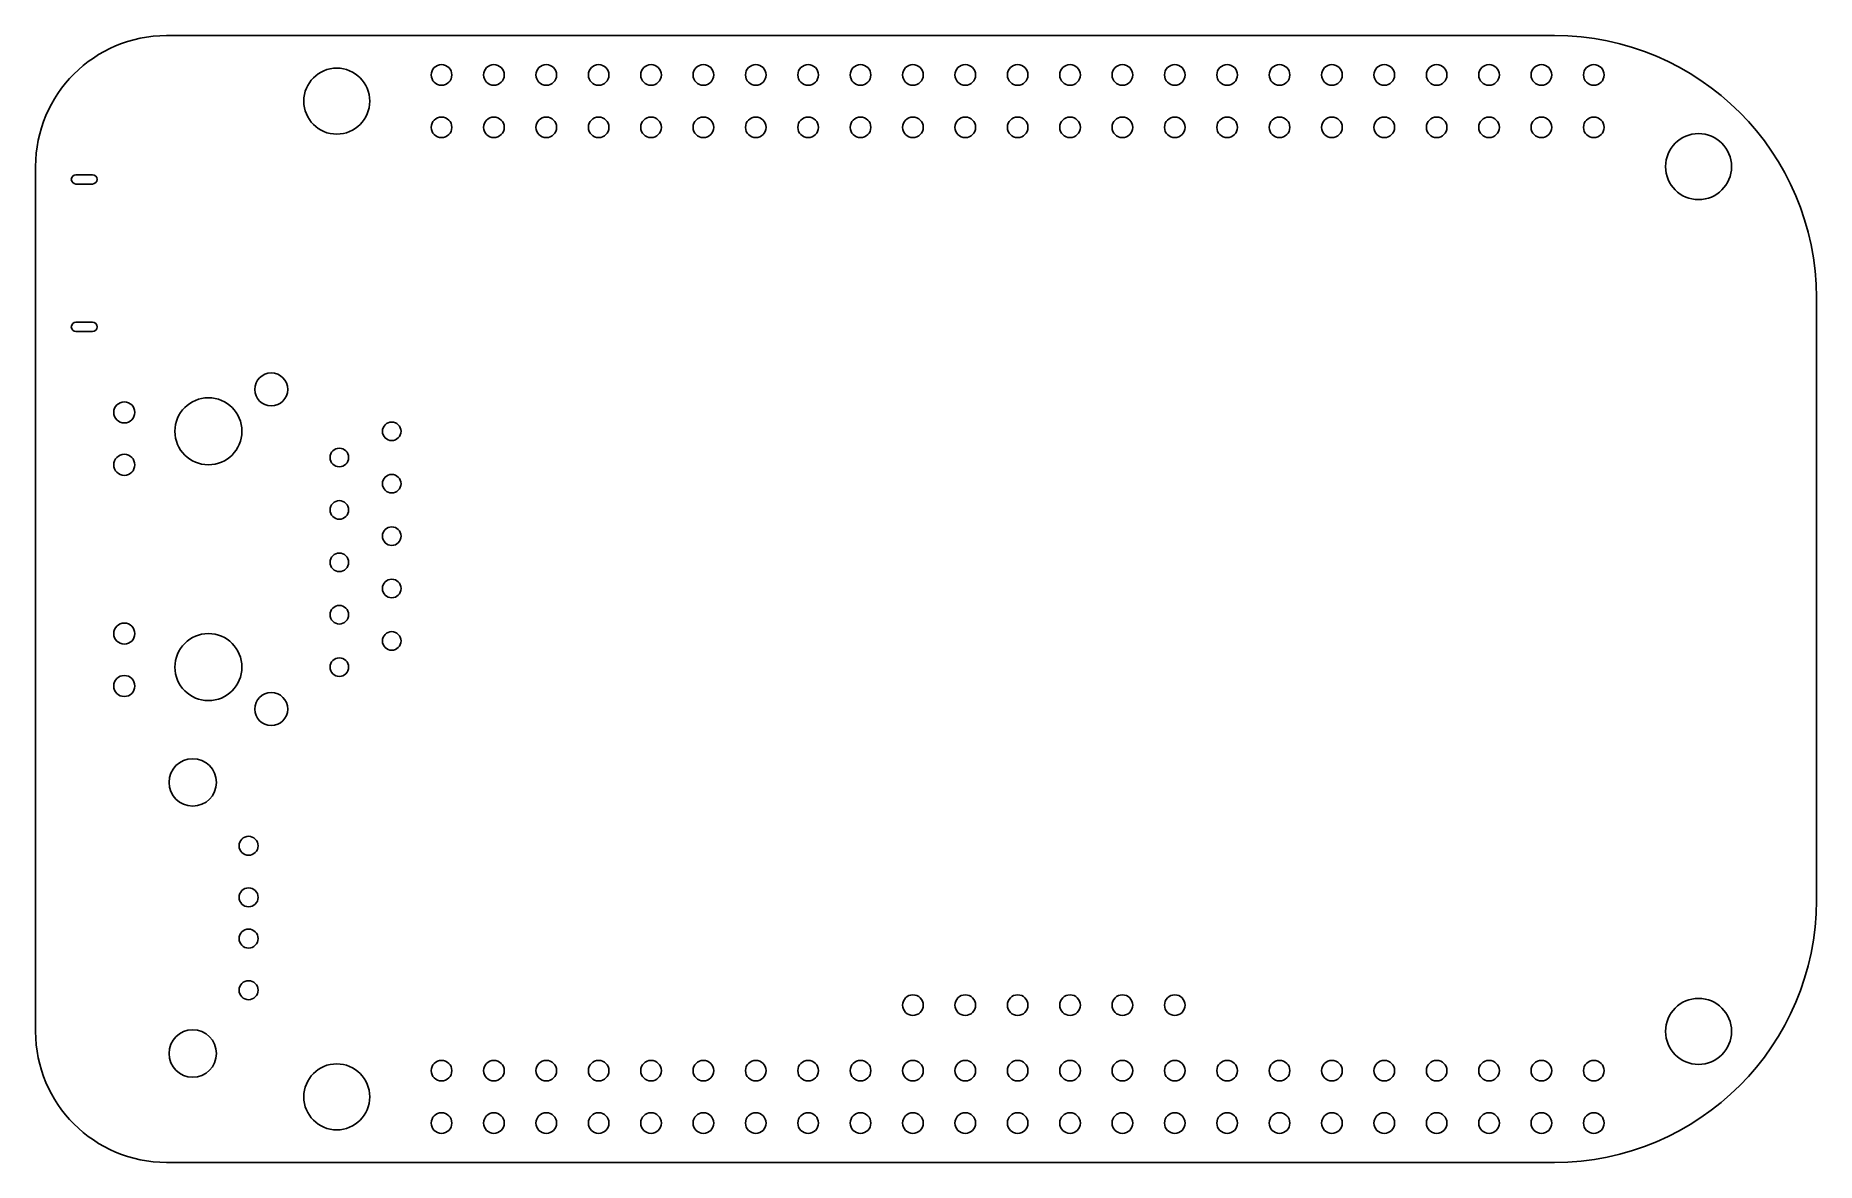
# Model space of a CAD drawing. Extents: x 0 to 86.4, y 0 to 54.6.
import ezdxf

# ---------------------------------------------------------------- set-up
doc = ezdxf.new("R2010")
doc.units = 0
doc.layers.add('Part__Feature101001', color=7, linetype='CONTINUOUS')

msp = doc.modelspace()

# ---------------------------------------------------------------- linework, layer by layer
at = {"layer": 'Part__Feature101001'}
for p, q in [((73.66, 54.61, 1.6), (6.35, 54.61, 1.6)), ((0, 48.26, 1.6), (0, 6.35, 1.6)), ((2.756, 47.869, 1.6), (1.956, 47.869, 1.6)), ((1.956, 47.419, 1.6), (2.756, 47.419, 1.6)), ((86.36, 12.7, 1.6), (86.36, 41.91, 1.6)), ((2.756, 40.719, 1.6), (1.956, 40.719, 1.6)), ((1.956, 40.269, 1.6), (2.756, 40.269, 1.6)), ((6.35, 0, 1.6), (73.66, 0, 1.6))]:
    msp.add_line(p, q, dxfattribs=at)
for centre, radius in [((14.605, 51.435), 1.6), ((19.685, 52.705), 0.5), ((22.225, 52.705), 0.5), ((24.765, 52.705), 0.5), ((27.305, 52.705), 0.5), ((29.845, 52.705), 0.5), ((32.385, 52.705), 0.5), ((34.925, 52.705), 0.5), ((37.465, 52.705), 0.5), ((40.005, 52.705), 0.5), ((42.545, 52.705), 0.5), ((45.085, 52.705), 0.5), ((47.625, 52.705), 0.5), ((50.165, 52.705), 0.5), ((52.705, 52.705), 0.5), ((55.245, 52.705), 0.5), ((57.785, 52.705), 0.5), ((60.325, 52.705), 0.5), ((62.865, 52.705), 0.5), ((65.405, 52.705), 0.5), ((67.945, 52.705), 0.5), ((70.485, 52.705), 0.5), ((73.025, 52.705), 0.5), ((75.565, 52.705), 0.5), ((19.685, 50.165), 0.5), ((22.225, 50.165), 0.5), ((24.765, 50.165), 0.5), ((27.305, 50.165), 0.5), ((29.845, 50.165), 0.5), ((32.385, 50.165), 0.5), ((34.925, 50.165), 0.5), ((37.465, 50.165), 0.5), ((40.005, 50.165), 0.5), ((42.545, 50.165), 0.5), ((45.085, 50.165), 0.5), ((47.625, 50.165), 0.5), ((50.165, 50.165), 0.5), ((52.705, 50.165), 0.5), ((55.245, 50.165), 0.5), ((57.785, 50.165), 0.5), ((60.325, 50.165), 0.5), ((62.865, 50.165), 0.5), ((65.405, 50.165), 0.5), ((67.945, 50.165), 0.5), ((70.485, 50.165), 0.5), ((73.025, 50.165), 0.5), ((75.565, 50.165), 0.5), ((80.645, 48.26), 1.6), ((11.43, 37.463), 0.8), ((4.3, 36.348), 0.51), ((8.38, 35.433), 1.625), ((17.27, 35.433), 0.45), ((14.73, 34.163), 0.45), ((4.3, 33.808), 0.51), ((17.27, 32.893), 0.45), ((14.73, 31.623), 0.45), ((17.27, 30.353), 0.45), ((14.73, 29.083), 0.45), ((17.27, 27.813), 0.45), ((14.73, 26.543), 0.45), ((4.3, 25.628), 0.51), ((8.38, 24.003), 1.625), ((17.27, 25.273), 0.45), ((14.73, 24.003), 0.45), ((4.3, 23.088), 0.51), ((11.43, 21.973), 0.8), ((7.62, 18.415), 1.15), ((10.33, 15.345), 0.46), ((10.33, 12.845), 0.46), ((10.33, 10.845), 0.46), ((10.33, 8.345), 0.46), ((42.545, 7.62), 0.5), ((45.085, 7.62), 0.5), ((47.625, 7.62), 0.5), ((50.165, 7.62), 0.5), ((52.705, 7.62), 0.5), ((55.245, 7.62), 0.5), ((80.645, 6.35), 1.6), ((7.62, 5.275), 1.15), ((14.605, 3.175), 1.6), ((19.685, 4.445), 0.5), ((22.225, 4.445), 0.5), ((24.765, 4.445), 0.5), ((27.305, 4.445), 0.5), ((29.845, 4.445), 0.5), ((32.385, 4.445), 0.5), ((34.925, 4.445), 0.5), ((37.465, 4.445), 0.5), ((40.005, 4.445), 0.5), ((42.545, 4.445), 0.5), ((45.085, 4.445), 0.5), ((47.625, 4.445), 0.5), ((50.165, 4.445), 0.5), ((52.705, 4.445), 0.5), ((55.245, 4.445), 0.5), ((57.785, 4.445), 0.5), ((60.325, 4.445), 0.5), ((62.865, 4.445), 0.5), ((65.405, 4.445), 0.5), ((67.945, 4.445), 0.5), ((70.485, 4.445), 0.5), ((73.025, 4.445), 0.5), ((75.565, 4.445), 0.5), ((19.685, 1.905), 0.5), ((22.225, 1.905), 0.5), ((24.765, 1.905), 0.5), ((27.305, 1.905), 0.5), ((29.845, 1.905), 0.5), ((32.385, 1.905), 0.5), ((34.925, 1.905), 0.5), ((37.465, 1.905), 0.5), ((40.005, 1.905), 0.5), ((42.545, 1.905), 0.5), ((45.085, 1.905), 0.5), ((47.625, 1.905), 0.5), ((50.165, 1.905), 0.5), ((52.705, 1.905), 0.5), ((55.245, 1.905), 0.5), ((57.785, 1.905), 0.5), ((60.325, 1.905), 0.5), ((62.865, 1.905), 0.5), ((65.405, 1.905), 0.5), ((67.945, 1.905), 0.5), ((70.485, 1.905), 0.5), ((73.025, 1.905), 0.5), ((75.565, 1.905), 0.5)]:
    msp.add_circle(centre, radius, dxfattribs=at)
for centre, radius, start, end in [((6.35, 48.26, 1.6), 6.35, 90, 180), ((73.66, 41.91, 1.6), 12.7, 0, 90), ((1.956, 47.644, 1.6), 0.225, 90, -90), ((2.756, 47.644, 1.6), 0.225, -90, 90), ((1.956, 40.494, 1.6), 0.225, 90, -90), ((2.756, 40.494, 1.6), 0.225, -90, 90), ((73.66, 12.7, 1.6), 12.7, -90, 0), ((6.35, 6.35, 1.6), 6.35, 180, -90)]:
    msp.add_arc(centre, radius, start, end, dxfattribs=at)

doc.saveas('drawing.dxf')
